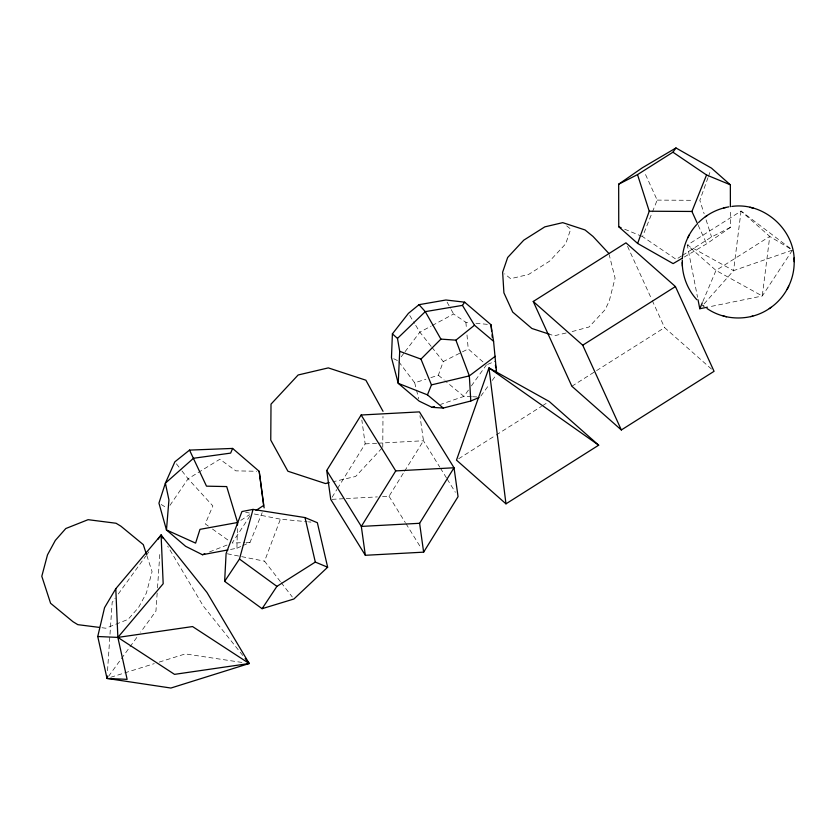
<?xml version="1.0" encoding="UTF-8"?>
<svg xmlns="http://www.w3.org/2000/svg" width="836" height="836" viewBox="0 0 836 836"><rect width="100%" height="100%" fill="white"/><g stroke="black" fill="none" stroke-linecap="round" stroke-linejoin="round"><path stroke-width="0.63" stroke-dasharray="4.18 3.13" d="M382.763 447.302L382.982 416.453M230.527 549.44L236.912 548.238L237.434 527.652M107.531 670.712L112.16 602.39L115.222 598.179M157.168 593.048L155.945 611.095L140.647 632.141M157.513 587.886L159.875 553.087M430.874 377.621L438.336 375.228L443.258 361.57L468.223 348.936L483.532 362.396M708.008 177.66L699.837 200.337L704.142 213.765M708.437 176.469L710.59 170.492M280.405 581.626L264.563 561.186L280.405 519.177L307.167 521.737M681.518 255.973L676.157 259.369L642.539 236.588L651.986 213.055M652.456 211.874L657.18 200.107L644.535 172.362M242.868 545.584L250.027 542.386L262.19 512.625M702.825 301.556L715.992 270.436L769.747 236.431L792.497 250.089L762.265 295.996L708.709 306.916M332.091 497.221L336.814 489.603M337.493 488.517L365.165 443.885L361.842 420.038M382.554 496.615L389.033 496.27L403.882 472.319M404.551 471.232L423.455 440.75L419.954 415.649M249.995 515.916L232.136 543.024L244.917 542.574M169.99 505.331L188.09 478.777L219.878 459.225L235.836 470.856L256.589 471.264M468.411 390.099L463.907 396.4L440.645 404.405M471.41 385.908L486.406 364.914M118.284 593.968L145.798 556.086M146.572 555.031L148.86 551.875M108.544 676.345L137.595 636.353M480.899 396.013L489.227 384.57M492.258 380.411L496.041 375.218M401.207 356.773L404.31 352.667M405.094 351.642L419.86 332.153L431.104 326.113M704.121 303.855L733.58 270.645L792.497 250.089L741.051 211.09L687.307 245.094L697.537 297.282M381.895 448.242L355.655 476.447L333.01 481.766M684.308 257.018L706.66 243.83L730.424 227.361L730.392 209.303M240.82 520.368L249.504 514.694M682.594 255.293L711.561 236.964L730.424 227.361M571.866 386.242L664.578 327.597L712.115 369.606M458.703 458.724L495.121 435.681M496.229 434.981L541.477 406.359M542.574 405.659L548.092 402.168M432.233 325.507L453.593 314.022L465.892 322.288L469.644 322.644M236.912 548.238L241.677 546.117M487.607 364.412L494.818 361.413M209.554 551.906L227.382 544.894M398.856 361.873L414.698 382.794L425.9 379.21M110.739 677.275L154.242 663.648M159.216 662.091L185.31 653.919L242.816 662.561M572.127 331.568L589.025 327.001L605.128 309.675L609.266 300.939L615.087 278.116L609.193 254.719M566.15 332.979L554.195 335.79L549.231 334.16M365.165 443.885L376.817 443.258M378.112 443.195L423.455 440.75L439.736 467.052M332.038 499.332L344.996 498.643M346.282 498.57L377.37 496.897M246.192 542.522L250.027 542.386M657.18 200.107L693.378 200.306M471.399 396.703L463.907 396.4L445.222 380.923M472.653 396.745L478.892 396.995M308.442 521.863L310.982 522.103M475.914 323.25L488.443 324.452M101.971 627.731L105.785 628.223L128.096 619.382L138.567 607.49L146.384 593.048L152.079 571.636L146.488 554.446M245.659 512.269L249.389 513.011M254.353 514.004L280.405 519.177M227.34 553.787L264.563 561.186M624.691 229.221L642.539 236.588M393.683 358.707L398.103 360.88M161.16 504.484L166.709 507.849M208.363 526.105L205.259 523.9L212.846 505.926L188.09 478.777L181.861 470.804M212.501 529.052L229.043 540.819M566.724 225.898L570.716 229.137L565.69 243.851L549.586 261.166L528.551 274.48L510.618 278.691L504.63 273.832M438.336 375.228L444.24 380.108M242.764 655.455L203.336 606.121L167.691 546.148M431.157 346.355L419.86 332.153L415.158 324.41M431.961 347.368L443.258 361.57M176.417 463.823L181.078 469.801M281.199 582.65L292.286 596.967M440.415 468.15L446.518 478.014M447.197 479.112L455.338 492.258M389.033 496.27L405.314 522.573M405.993 523.67L420.926 547.779M409.776 315.548L414.478 323.302M447.103 302.151L450.646 308.63M451.241 309.707L453.593 314.022M698.238 225.333L706.66 243.83M627.564 246.369L651.704 299.34M652.237 300.521L664.578 327.597M706.096 219.868L711.561 236.964M414.698 382.794L416.213 388.918M416.516 390.14L418.627 398.709M465.892 322.288L466.446 328.632M467 334.975L468.223 348.936M741.051 211.09L733.58 270.645L687.307 245.094L715.992 270.436L762.265 295.996L769.747 236.431L741.051 211.09"/><path stroke-width="1.25" d="M682.301 263.925L682.291 260.195M794.137 260.163C794.952 278.67 785.704 297.219 770.478 307.773M237.497 525.071L237.57 522.5L226.702 486.573L206.502 486.165L189.521 450.102L174.86 461.827L165.382 483.156L158.944 503.147L166.469 529.961L185.623 546.305L202.427 554.717L227.967 549.921M496.197 370.348L496.594 372.898L493.574 341.297L490.951 324.692L464.638 302.172L445.922 299.999L419.024 304.68L408.438 313.333L392.397 333.857L391.467 357.62L398.239 383.337L419.233 401.165L432.066 407.362L443.268 408.041L470.793 401.008L478.976 397.539M392.397 333.857L397.476 338.413L399.702 351.329L398.239 383.337L427.457 394.864L443.268 408.041M224.644 581.365L226.096 553.537L241.938 511.538L253.036 509.406L305.015 517.568L317.356 522.719L327.649 567.226L293.875 599.015L262.086 608.692L224.644 581.365L239.462 559.044L253.036 509.406M107.186 675.864L107.008 678.445L170.899 688.038L249.201 663.512L206.952 592.442L161.097 535.04L115.786 588.711L104.552 607.657L97.749 636.51L107.008 678.445L127.124 679.344L117.866 637.408L115.786 588.711M682.343 258.679C683.085 246.181 688.153 233.996 696.534 224.696M682.072 258.334L673.126 263.612L637.638 243.454L649.248 211.226L637.523 174.609L672.938 152.204L675.969 147.962L711.446 168.109L730.35 184.808L730.392 206.732M427.457 394.864L431.449 384.894L420.968 359.104L399.702 351.329M697.705 224.173L691.915 211.456L706.545 174.975L672.938 152.204M264.134 507.87L259.181 471.316L232.627 448.43L230.642 453.112L193.513 458.264L165.382 483.156L168.935 499.97L166.469 529.961L195.603 543.118L199.982 529.355L237.57 522.5M707.434 307.178L699.784 308.745L702.313 302.757M687.735 237.863L688.456 236.473M688.603 236.17L689.292 234.843M787.146 289.235L787.836 287.908M787.993 287.605L788.703 286.225M326.719 470.532L361.142 415.011L419.432 411.887L454.032 467.773L458.055 496.647L423.633 552.157L365.342 555.292L330.742 499.405L326.719 470.532L361.319 526.419L365.342 555.292M395.741 470.908L361.319 526.419L419.609 523.294L454.032 467.773L395.741 470.908L361.142 415.011M262.086 608.692L276.904 586.37L315.308 562.074L327.649 567.226M397.476 338.413L425.284 311.64L462.444 305.38L464.638 302.172M158.035 539.251L161.097 535.04L163.072 538.374M420.968 359.104L440.896 339.113L455.902 340.158L474.493 325.235L493.574 341.297M698.603 222.491C706.754 214.319 717.455 208.77 728.835 206.858M495.257 356.272L469.341 375.876L431.449 384.894M707.172 215.479L705.333 216.754M706.974 308.484C725.397 321.212 751.501 321.149 769.81 308.233M637.638 243.454L618.745 226.755L618.671 184.202L642.424 167.733L675.969 147.962M769.277 308.609L771.105 307.324M256.025 510.43L263.622 505.456L259.181 471.316M533.243 301.482L625.955 242.837L675.436 286.56L714.059 371.32L621.347 429.965L571.866 386.242L533.243 301.482L582.723 345.205L621.347 429.965M582.723 345.205L675.436 286.56M505.968 503.836L598.68 445.191L549.2 401.468L488.955 367.892L456.487 460.124L505.968 503.836L488.955 367.892L598.68 445.191M618.671 184.202L637.523 174.609M202.427 554.717L204.799 553.777M432.066 407.362L434.521 406.515M725.042 207.652L725.794 207.474M750.644 316.614L751.397 316.426M723.61 208.007L724.258 207.85M752.181 316.227L752.828 316.071M329.238 482.654L325.465 483.542L287.908 471.232L270.76 440.123L271.01 404.143L298.128 374.988L328.308 367.892L365.865 380.202L383.024 411.322M245.178 658.486L249.201 663.512L174.525 674.359L117.866 637.408L97.749 636.51M731.813 206.44C763.634 201.821 794.932 229.503 794.2 261.668M189.521 450.102L232.627 448.43M649.248 211.226L691.915 211.456M99.432 627.408L77.821 624.659L72.951 621.691L50.588 603.278L41.8 576.276L47.495 554.853L55.322 540.422L65.793 528.53L88.093 519.678L116.058 523.252L120.927 526.21L143.301 544.633L146.488 554.446M749.965 207.307L751.418 207.662M751.752 207.746L753.267 208.122M725.031 316.416L726.474 316.771M723.182 315.966L724.687 316.332M549.231 334.16L531.884 328.475L512.677 312.058L503.909 292.83L502.635 272.202L507.661 257.498L523.764 240.172L544.8 226.869L562.732 222.648L585.043 229.963L593.027 236.452L608.88 253.486M706.545 174.975L730.35 184.808M618.745 226.755L621.127 227.737M249.201 663.512L192.552 626.561L117.866 637.408L163.177 583.737L161.097 535.04M239.462 559.044L276.904 586.37M702.783 305.349L703.964 306.31M419.024 304.68L425.284 311.64L440.896 339.113M696.827 299.706C687.6 289.632 682.312 276.079 682.239 262.41M462.444 305.38L474.493 325.235M455.902 340.158L469.341 375.876L470.793 401.008M305.015 517.568L315.308 562.074M698.039 299.831L699.784 308.745M495.414 365.238L495.811 367.798M419.609 523.294L423.633 552.157M490.951 324.692L491.62 331.025M492.017 334.818L492.289 337.357M794.054 257.916L794.106 259.453M682.333 264.625L682.395 266.161"/></g></svg>
